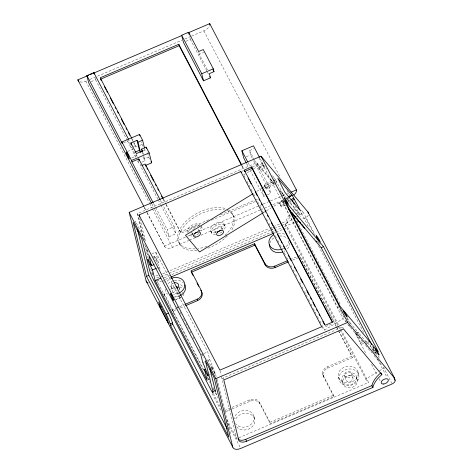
<?xml version="1.0" encoding="UTF-8"?>
<svg xmlns="http://www.w3.org/2000/svg" width="473" height="473" viewBox="0 0 473 473"><rect width="100%" height="100%" fill="white"/><g stroke="black" fill="none" stroke-linecap="round" stroke-linejoin="round"><path stroke-width="0.35" stroke-dasharray="2.37 1.77" d="M281.813 225.319L287.247 223.008L286.283 221.157L286.401 220.572A24.88 14.101 -27.5 0 1 290.369 213.27M287.247 223.008L287.365 222.422A24.88 14.101 -27.5 0 1 290.948 215.605M221.187 229.506L221.553 228.831A3.796 2.152 -27.5 0 0 219.998 226.703L219.165 226.733A3.796 2.152 -27.5 0 0 215.185 229.056L214.819 229.73A3.796 2.152 -27.5 0 0 216.374 231.859M308.236 215.333L308.047 215.67A3.796 2.152 -27.5 0 1 305.499 217.675L301.425 219.413M279.567 189.821L295.235 208.457L294.478 209.066A24.88 14.101 -27.5 0 0 292.988 210.426M295.442 210.911L296.199 210.308L295.235 208.457M243.636 174.921L246.729 173.023M247.344 172.639L252.907 169.216M253.528 168.837L262.184 163.504L266.873 169.08M274.464 184.216L266.512 189.111L264.129 185.15L272.46 180.024M273.051 179.657L274.837 178.558L283.504 195.183L281.364 196.502M264.129 185.15L264.969 186.155L272.927 181.26M273.536 180.881L276.599 179.001M256.762 191.376L262.391 187.911M263.018 187.527L272.992 181.39M273.607 181.011L276.681 179.113M265.666 188.106L273.997 182.98M274.594 182.613L277.982 180.526M275.079 183.837L278.136 181.957M280.932 194.326L283.611 192.677M263.319 212.726L265.82 211.183M266.447 210.798L271.449 207.718M273.95 206.181L284.58 199.636M286.437 198.494L288.282 197.359M285.172 204.868L281.601 207.068L279.218 203.106L283.498 200.469M286.561 198.583L288.394 197.454M341.027 311.311L337.746 307.403L282.848 202.119L284.988 200.8M279.218 203.106L280.063 204.111L283.629 201.912M287.2 199.712L288.985 198.613M280.761 206.062L284.433 203.804M288.713 201.167L290.552 200.032M289.34 202.302L291.12 201.202M296.335 213.613L299.545 211.632M298.368 214.801L299.439 214.139L295.229 206.074M337.781 325.465L284.876 223.989L292.911 219.04M296.003 217.137L298.481 215.617M299.096 215.233L303.424 212.572L315.03 234.827M337.746 307.403L339.348 306.415M321.723 326.737L324.531 330.083L343.079 318.66L345.893 322.007M346.945 321.947L348.548 320.96L356.985 330.999L358.008 332.951M356.317 333.098L357.925 332.111L367.296 343.262L365.688 344.255M362.229 342.411L360.621 343.398L361.561 344.515L363.702 343.197M364.192 342.736L366.333 341.417L376.177 353.124L375.154 351.161M373.008 349.919L374.078 349.263M340.176 330.048L365.771 379.145L378.755 371.151M379.376 370.773L384.324 367.728M179.427 296.027L179.308 296.092A10.116 8.254 -13.9 0 1 174.165 297.014M282.724 248.828L283.883 248.26M284.007 251.382L285.166 250.814M79.919 81.829A7.586 4.298 -27.5 0 0 85.832 81.155L87.192 80.576M89.9 79.417L182.152 40.11M184.866 38.952L190.968 36.35M191.648 36.06L203.857 30.857A7.586 4.298 -27.5 0 0 209.616 25.501M91.171 81.622L95.587 79.742L94.884 76.904M185.942 41.24L190.359 39.36L189.478 35.812M207.375 69.762L199.346 54.36L203.969 52.391M123.5 142.858L129.176 140.44L130.932 147.529L132.913 146.689M133.569 146.405L135.55 145.56L132.156 139.044M131.825 139.157L135.905 146.979L137.129 146.459M139.576 145.412L142.03 144.371L141.504 142.243M127.503 151.466L133.179 149.048M143.059 150.988L145.04 150.142L144.691 148.723M131.796 157.858L136.206 155.972M141.93 162.192L144.992 160.885L144.029 159.04L148.652 157.066L147.073 150.686M252.298 158.159L250.595 154.896L249.543 150.639L254.167 148.67M246.185 156.776L250.595 154.896M142.621 235.832L137.146 213.69L256.78 162.712L274.346 183.607M242.111 171.22L243.471 170.641M252.304 166.874L257.744 164.557L274.837 184.89M263.502 165.089L264.206 167.927L259.582 169.896L258.879 167.058L263.502 165.089L259.825 158.029M174.153 226.697L175.903 233.792L168.973 236.748L167.217 229.653L174.153 226.697L162.594 204.537M264.508 188.195L268.924 186.315L258.879 167.058M199.174 225.444L180.881 233.236L180.526 231.823L208.983 219.697M220.501 214.789L254.373 200.351M255.053 200.061L258.441 198.619M250.128 170.25L263.745 196.36L265.004 195.822M267.523 194.752L270.674 193.41L268.924 186.315M211.366 220.247L256.762 200.907M147.115 212.714L164.521 246.09L186.959 236.53M187.639 236.24L193.073 233.922M199.192 231.315L259.021 205.82M259.701 205.53L262.42 204.371M263.1 204.082L269.9 201.185M270.58 200.895L282.139 195.976M282.819 195.686L286.898 193.948M287.578 193.658L288.938 193.079M151.975 253.723L155.759 252.109L207.765 351.853L209.699 359.657A5.055 0.568 66.9 0 1 212.324 366.185L213.045 367.574A3.796 0.426 66.9 0 1 215.02 372.47L213.755 373.008M164.521 246.09A7.586 4.298 -27.5 0 0 172.509 247.391L188.786 240.455M189.466 240.166L195.568 237.564M200.995 235.252L260.008 210.107M260.688 209.817L270.184 205.773M272.897 204.614L282.393 200.57M286.461 198.831L288.5 197.968M152.868 257.141L154.754 256.336M153.565 257.566L154.825 257.028A3.796 0.426 66.9 0 1 155.741 257.673L158.39 262.752L156.504 263.556M154.482 258.205L155.741 257.673M155.564 260.286L156.829 259.748M156.924 268.079L159.442 267.003L156.799 261.924A3.796 0.426 66.9 0 1 154.825 257.028M162.694 273.826L269.308 228.394M269.988 228.104L272.702 226.945M273.382 226.656L279.496 224.054M282.21 222.895L286.283 221.157M160.938 276.829L168.412 273.648M169.092 273.359L270.272 230.239M270.952 229.949L273.666 228.796M274.346 228.506L281.139 225.609M156.811 281.033L160.205 279.59M164.279 277.852L274.269 230.984M274.949 230.694L281.737 227.803M284.45 226.644L294.638 222.304M295.318 222.014L297.351 221.145M155.93 283.475L161.364 281.163M165.444 279.425L170.197 277.403M274.104 233.124L275.463 232.545M276.143 232.255L282.937 229.358M283.611 229.068L287.69 227.336L339.23 326.187M163.191 294.295L164.35 293.804L172.858 310.134L173.928 314.439M172.479 292.722L177.523 290.576M175.507 299.651L180.55 297.499M176.157 309.726L172.799 311.157L172.45 309.738L176.476 308.018M177.15 307.734L179.166 306.876M179.835 306.587L184.535 304.588M290.18 259.571L296.896 256.709M297.564 256.425L299.58 255.562L336.392 326.163M180.189 308.006L184.89 306.007M292.545 260.132L297.919 257.838M201.463 354.543L203.355 353.733M203.981 353.467L207.765 351.853M202.763 362.614L204.655 361.804M207.807 360.461L209.699 359.657M211.064 366.723L212.324 366.185M211.786 368.112L213.045 367.574M208.711 375.154L210.603 374.35M213.826 373.7L215.085 373.162M325.536 326.677L332.933 323.526M208.41 379.801L210.928 378.731M223.209 379.512L222.854 378.081L342.493 327.103L343.439 328.232M338.774 330.739L352.066 356.234L327.221 366.817A7.586 6.19 -13.9 0 0 323.177 375.314L333.53 395.174L333.879 396.593L270.314 423.678L269.959 422.259L259.606 402.405A7.586 6.19 -13.9 0 0 249.785 399.815L224.935 410.404L225.29 411.823L231.332 409.246M232.001 408.962L250.134 401.234A7.586 6.19 -13.9 0 1 259.961 403.818L270.314 423.678M333.879 396.593L323.526 376.733A7.586 6.19 -13.9 0 1 327.57 368.236L352.42 357.647L352.066 356.234M269.959 422.259L333.53 395.174M238.865 437.767L368.585 382.491L339.573 326.843M272.495 175.773L274.837 178.558M294.519 201.977L295.459 203.094M301.549 210.343L303.424 212.572M280.057 191.104L284.912 196.857M287.72 200.203L299.439 214.139M282.848 202.119L286.171 206.074M284.876 223.989L287.69 227.336M346.65 317.998L348.548 320.96M348.749 325.069L350.623 327.298M356.252 333.991L359.533 337.893M347.767 324.236L362.761 342.08M365.576 345.426L371.666 352.675M374.013 355.46L379.636 362.152M380.103 362.708L381.51 364.381M365.771 379.145L368.585 382.491M319.47 243.341L320.15 244.647M373.398 346.78L374.421 348.743M378.175 355.944L379.541 358.564M372.765 346.585L374.811 350.511M305.499 217.675L313.688 233.384M317.785 241.236L319.488 244.511M372.724 346.608L375.456 351.847M375.799 352.497L377.501 355.773M383.301 366.9L391.833 383.26M301.449 213.228L308.952 227.625M318.506 245.948L363.891 332.998M367.988 340.85L374.474 353.284M377.543 359.178L387.097 377.501M366.333 341.417L367.296 343.262M203.857 30.857L279.957 176.807M287.123 190.554L289.848 195.792M357.925 332.111L358.605 333.418M355.779 333.43L361.561 344.515M296.802 221.003L340.82 305.434M347.306 317.868L350.375 323.763M354.845 332.318L366.072 353.869M371.53 364.34L376.993 374.811M379.039 378.737L380.061 380.7M345.444 320.434L346.407 322.279M262.184 163.504L343.079 318.66M258.849 157.657L264.206 167.927M280.063 204.111L281.601 207.068M256.78 162.712L257.744 164.557M342.493 327.103L343.138 328.333M249.543 150.639L254.232 159.626M254.563 160.27L259.582 169.896M190.359 39.36L207.032 71.346M207.375 71.997L208.735 74.61M253.658 160.767L270.674 193.41M338.124 326.116L339.833 329.391M264.969 186.155L266.512 189.111M336.729 326.813L338.437 330.083M300.272 257.637L325.495 306.007M325.838 306.664L336.061 326.275M336.404 326.926L338.106 330.195M338.443 330.846L352.42 357.647M248.035 162.505L250.075 166.425M246.723 163.723L248.768 167.643M242.099 165.692L243.802 168.956M241.774 165.81L243.477 169.074M243.973 175.578L245.682 178.853M247.048 181.472L249.779 186.711M251.145 189.324L252.168 191.293M253.534 193.912L254.557 195.875M257.631 201.764L258.654 203.727M260.02 206.346L261.043 208.315M262.409 210.928L263.431 212.897M266.506 218.786L267.529 220.749M268.895 223.368L269.917 225.331M271.283 227.951L274.015 233.189M275.381 235.808L276.403 237.771M277.769 240.39L278.792 242.353M280.158 244.973L282.889 250.211M284.255 252.83L285.278 254.793M286.644 257.413L287.667 259.375M290.741 265.27L291.764 267.233M293.13 269.852L294.153 271.815M295.519 274.435L296.541 276.398M299.616 282.292L300.639 284.255M302.005 286.875L303.027 288.837M304.393 291.457L307.125 296.695M308.491 299.308L309.513 301.277M310.879 303.897L311.902 305.86M313.268 308.479L315.999 313.711M317.365 316.331L318.388 318.299M319.754 320.913L320.777 322.882M322.143 325.501L324.531 330.083M232.213 213.571L233.177 215.416M223.652 223.481L224.61 225.325M221.595 227.614L222.552 229.464M214.783 230.948L215.747 232.793M210.798 231.392L211.762 233.236M199.588 231.291L198.305 228.831A3.796 2.152 -27.5 0 1 197.915 231.267M191.878 232.787L192.842 234.632M142.03 144.371L143.035 146.293M144.371 148.859L145.04 150.142M148.652 157.066L150.325 160.276M163.534 199.228L165.917 203.792M166.254 204.442L180.526 231.823M163.209 199.346L165.585 203.91M165.928 204.561L180.881 233.236M160.554 200.629L162.257 203.887M95.587 79.742L127.19 140.363M127.533 141.013L130.932 147.529M157.893 199.245L140.558 165.999L139.86 163.167M158.23 199.896L160.613 204.46M160.95 205.111L175.903 233.792M135.609 157.249L133.327 152.874L131.748 146.494M137.56 160.997L138.867 163.492L137.986 159.951M179.09 242.826L180.053 244.677M153.619 203.579L155.321 206.843M155.658 207.493L167.217 229.653M151.951 204.105L154.334 208.676M154.677 209.332L168.973 236.748M85.832 81.155L149.302 202.887M149.645 203.544L152.034 208.12M152.377 208.776L172.509 247.391M144.389 207.476L146.778 212.058M144.241 207.351L146.63 211.934M146.973 212.59L164.716 246.622M137.146 213.69L138.104 215.534L143.94 239.107M222.854 378.081L223.498 379.311M207.641 359.734L216.309 376.354M163.439 280.252L164.456 282.204M177.032 306.327L178.055 308.284M180.095 312.192L181.455 314.799M183.494 318.713L184.511 320.67M185.871 323.278L188.591 328.493M189.951 331.1L190.968 333.057M193.008 336.965L194.031 338.922M199.47 349.352L200.487 351.309M201.847 353.916L203.887 357.83M172.45 309.738L204.147 370.53M207.552 377.064L209.261 380.333M213.01 387.523L214.033 389.486M215.735 392.756L217.438 396.025M156.297 279.632L203.887 370.897M207.564 377.832L210.006 382.633M215.404 392.868L218.13 398.095M224.604 410.517L225.29 411.823M150.751 268.682L151.993 273.684L152.956 275.528M213.276 393.459L220.448 407.212M226.934 419.652L236.831 438.637L221.293 375.84M212.105 393.453L220.98 410.469M227.466 422.903L240.432 447.777M236.506 426.829A10.116 8.254 -13.9 0 0 248.91 428.97A10.116 8.254 -13.9 0 0 254.634 418.841L252.972 414.058A10.116 8.254 -13.9 0 0 241.78 410.913L239.35 411.906A10.116 8.254 -13.9 0 0 234.253 418.741M254.634 418.841L253.67 416.89A10.116 8.254 -13.9 0 0 242.483 413.751L240.048 414.744A10.116 8.254 -13.9 0 0 235.288 420.125M338.455 377.058L339.348 379.033A10.116 8.254 -13.9 0 0 352.06 381.882A10.116 8.254 -13.9 0 0 357.789 371.222A10.116 8.254 -13.9 0 0 346.076 366.516L343.617 367.45A10.116 8.254 -13.9 0 0 338.455 377.058L340.052 381.865A10.116 8.254 -13.9 0 0 352.763 384.72A10.116 8.254 -13.9 0 0 358.493 374.06A10.116 8.254 -13.9 0 0 346.78 369.348L344.32 370.288A10.116 8.254 -13.9 0 0 339.159 379.89M358.02 371.908L358.717 374.746M356.666 376.981A7.586 6.19 -13.9 0 1 346.815 384.839A7.586 6.19 -13.9 0 1 344.379 374.391A7.586 6.19 -13.9 0 1 356.666 376.981L357.369 379.819A7.586 6.19 -13.9 0 1 347.519 387.671A7.586 6.19 -13.9 0 1 345.083 377.229A7.586 6.19 -13.9 0 1 357.369 379.819M351.959 373.771A3.796 3.098 -13.9 0 1 346.804 377.484A3.796 3.098 -13.9 0 1 345.94 372.186A3.796 3.098 -13.9 0 1 351.959 373.771L353.012 378.028A3.796 3.098 -13.9 0 1 347.856 381.741A3.796 3.098 -13.9 0 1 346.999 376.443A3.796 3.098 -13.9 0 1 353.012 378.028M344.515 375.19L345.568 379.447M341.908 380.493L342.612 383.331M327.221 366.817L327.57 368.236M299.58 255.562L299.935 256.981M323.177 375.314L323.526 376.733M322.663 373.782L323.207 375.988M262.16 189.98L263.745 196.36M198.82 52.231L199.346 54.36M259.606 402.405L259.961 403.818M249.785 399.815L250.134 401.234M220.051 370.844L221.116 375.124M217.012 379.216L230.8 434.918M212.152 369.584L211.449 366.746L214.098 371.825A3.796 0.426 66.9 0 0 215.02 372.47M179.125 287.229L179.651 289.358M142.887 152.377L144.992 160.885M142.45 152.655L142.799 154.074M143.502 156.912L144.029 159.04M171.155 286.526L172.207 290.777M135.55 145.56L135.905 146.979M136.585 154.275L137.111 156.403M165.284 289.021L165.633 290.434A10.116 8.254 -13.9 0 0 167.566 294.289M155.759 252.109L158.39 262.752M159.442 267.003L160.323 270.55M164.35 293.804L165.237 297.393M139.86 218.544L145.69 242.093M147.635 249.939L148.693 254.22M144.608 239.965L144.076 237.824L135.408 221.198L135.763 222.629M146.908 249.247L148.321 254.965M145.708 246.244L147.83 254.817M152.07 271.957L152.602 274.098M144.744 244.399L148.28 258.684M315.042 239.214A3.796 0.39 58.4 0 1 314.616 238.439M317.43 241.786A3.796 0.39 58.4 0 1 317.755 242.448M373.558 351.486A3.796 0.39 58.4 0 1 373.717 350.629A3.796 0.39 58.4 0 1 376.697 355.489M344.155 317.537A3.796 0.39 58.4 0 1 342.145 314.462M341.701 313.664A3.796 0.39 58.4 0 1 341.346 312.966M341.104 312.417A3.796 0.39 58.4 0 1 341.175 311.967M284.125 202.923A3.796 0.39 58.4 0 1 282.133 199.287M183.973 293.662A7.586 6.19 -13.9 0 1 182.602 296.228M180.686 297.848A7.586 6.19 -13.9 0 1 175.666 299.184M170.664 289.582A7.586 6.19 -13.9 0 1 175.637 286.786M179.492 286.898A7.586 6.19 -13.9 0 1 182.584 288.619M193.014 233.355A3.796 2.152 -27.5 0 1 191.624 232.284M192.901 229.701A3.796 2.152 -27.5 0 1 194.569 228.678M168.122 283.682A10.116 8.254 -13.9 0 1 173.739 280.601M174.383 280.471A10.116 8.254 -13.9 0 1 183.595 283.014M289.594 242.986A10.116 8.254 -13.9 0 1 287.129 249.224M269.923 242.939A10.116 8.254 -13.9 0 1 274.033 237.836M279.59 235.992A10.116 8.254 -13.9 0 1 287.543 238.623M288.908 240.875A10.116 8.254 -13.9 0 1 285.503 247.231M278.236 233.224A10.116 8.254 -13.9 0 1 285.497 234.697M253.936 416.004A10.116 8.254 -13.9 0 1 247.905 426.262A10.116 8.254 -13.9 0 1 235.465 423.554M178.906 287.927A3.796 3.098 -13.9 0 1 179.657 290.174M177.375 292.84A3.796 3.098 -13.9 0 1 172.302 291.173A3.796 3.098 -13.9 0 1 175.436 287.01M176.323 288.583A3.796 3.098 -13.9 0 1 171.409 287.288A3.796 3.098 -13.9 0 1 173.431 283.043M178.611 293.254A10.116 8.254 -13.9 0 1 173.461 294.176M166.999 281.293A10.116 8.254 -13.9 0 1 170.552 278.638M182.602 292.415A7.586 6.19 -13.9 0 1 181.898 293.39M180.515 294.655A7.586 6.19 -13.9 0 1 174.969 296.346M169.961 286.744A7.586 6.19 -13.9 0 1 173.041 284.527M180.491 284.74A7.586 6.19 -13.9 0 1 183.264 288.122M180.568 297.263A3.796 0.426 66.9 0 1 179.373 295.785A3.796 0.426 66.9 0 1 177.594 291.267M135.952 154.636A3.796 0.426 66.9 0 1 135.402 154.984A3.796 0.426 66.9 0 1 133.25 149.74M148.883 283.037A7.586 4.298 -27.5 0 1 148.185 282.872M296.837 213.347A3.867 2.194 -27.5 0 1 301.254 213.01A3.867 2.194 -27.5 0 1 300.184 216.403M201.131 226.401A7.586 4.298 -27.5 0 1 201.001 227.655L200.404 228.997A7.586 4.298 -27.5 0 1 198.489 231.185M192.724 233.975A7.586 4.298 -27.5 0 1 189.951 234.052M187.474 232.598A7.586 4.298 -27.5 0 1 191.062 225.775A7.586 4.298 -27.5 0 1 199.984 224.492M215.842 232.444A7.586 4.298 -27.5 0 1 210.769 227.714A7.586 4.298 -27.5 0 1 221.216 222.31A7.586 4.298 -27.5 0 1 222.062 229.228M215.629 234.442A7.586 4.298 -27.5 0 1 211.904 229.263A7.586 4.298 -27.5 0 1 221.837 224.119A7.586 4.298 -27.5 0 1 223.835 230.203M222.074 231.888A7.586 4.298 -27.5 0 1 218.018 233.987M200.948 226.336A7.586 4.298 -27.5 0 1 201.368 230.848M198.956 233.431A7.586 4.298 -27.5 0 1 193.688 235.82M191.955 235.986A7.586 4.298 -27.5 0 1 189.241 235.276M188.224 232.107A7.586 4.298 -27.5 0 1 199.748 225.81M213.772 389.841A7.586 0.851 66.9 0 1 213.4 389.155M158.148 275.599A7.586 4.298 -27.5 0 1 154.766 275.824M152.188 274.21A7.586 4.298 -27.5 0 1 151.993 273.684M227.336 209.338A30.343 17.199 -27.5 0 1 224.9 235.465M206.837 246.398A30.343 17.199 -27.5 0 1 198.051 248.579M195.254 248.857A30.343 17.199 -27.5 0 1 182.738 224.923A30.343 17.199 -27.5 0 1 226.738 209.066M159.111 277.45A7.586 4.298 -27.5 0 1 155.729 277.669M227.081 210.662A30.343 17.199 -27.5 0 1 231.102 231.155M227.271 235.909A30.343 17.199 -27.5 0 1 207.133 248.473M196.91 250.655A30.343 17.199 -27.5 0 1 182.294 228.684A30.343 17.199 -27.5 0 1 224.492 209.888"/><path stroke-width="0.71" d="M238.025 438.69L238.664 439.92A7.586 4.298 -27.5 0 0 246.652 441.22L372.919 387.417L371.955 385.572L372.074 384.963A24.927 14.131 -27.5 0 1 380.18 373.434L380.931 372.83M372.919 387.417L373.037 386.813A24.927 14.131 -27.5 0 1 381.137 375.278L381.894 374.675L381.25 373.445M253.014 193.688L185.475 235.264L199.529 251.991L262.692 213.11M288.897 196.975L291.971 195.083M289.009 197.081L292.066 195.195L300.615 210.976L284.681 192.02L277.822 178.244L292.066 195.195M291.161 199.659L293.609 198.152M294.454 199.157L292.314 200.475L294.259 204.206M294.153 218.278L295.389 217.521M288.542 208.895L321.279 247.84L323.42 246.522L378.317 351.806L339.886 306.09L284.988 200.8L323.42 246.522M179.267 292.893L180.887 292.007A10.116 8.254 -13.9 0 0 184.174 281.973L182.891 280.176A10.116 8.254 -13.9 0 0 171.149 278.372M180.509 295.436L181.591 294.845A10.116 8.254 -13.9 0 0 184.878 284.805L184.813 284.716M151.614 203.455L88.652 82.698L86.896 75.603L93.831 72.653L128.496 139.133M181.667 35.221L188.603 32.265L198.642 51.522L203.266 49.553L213.305 68.81L214.009 71.648L209.385 73.617L210.438 77.874L203.502 80.824L183.423 42.316L181.667 35.221L201.746 73.735L203.502 80.824M143.703 206.169L77.844 79.854L88.723 75.219M90.083 74.639L92.123 73.77M93.483 73.191L181.863 35.528M187.982 32.921L209.74 23.65L296.417 189.892A7.586 4.298 -27.5 0 1 293.857 195.053M241.762 165.042L178.8 44.285L100.211 77.773L131.813 138.394M178.8 44.285L179.149 45.704L100.56 79.192L101.24 80.493M201.746 73.735L213.305 68.81M86.896 75.603L122.241 143.396L121.892 141.977L139.57 134.438L142.58 140.215L144.513 148.014M131.399 145.075L130.873 142.947L136.999 140.333L137.956 142.184L140.416 152.111L142.397 151.265M137.956 142.184L142.58 140.215M142.272 151.945L141.569 149.107L146.192 147.138L149.202 152.909L151.662 162.842L145.536 165.449L146.216 166.756M135.166 152.093L139.452 150.266L136.999 140.333M153.282 202.929L131.872 161.867L131.518 160.448L149.202 152.909M131.872 161.867L138.808 158.91L160.217 199.973M141.882 165.438L145.181 164.03L163.197 198.577M246.386 163.073L243.66 157.852L241.904 150.757L253.463 145.832L259.488 157.385M129.159 212.389L261.049 156.191L307.911 211.945L394.588 378.181L395.115 380.31A3.796 2.152 -27.5 0 1 392.176 383.916L240.775 448.428A7.586 4.298 -27.5 0 1 232.787 447.133L146.11 280.891L129.159 212.389L215.83 378.631L232.787 447.133M139.511 217.119L138.979 214.973L240.822 171.581L241.762 172.692M244.287 170.103L251.689 166.951L332.584 322.107L325.188 325.258L244.287 170.103L244.642 171.522L252.038 168.37L251.689 166.951M290.978 192.209L296.417 189.892M153.979 264.632L151.461 265.702L148.812 260.623A3.796 0.426 66.9 0 0 147.889 259.984A3.796 0.426 66.9 0 0 149.864 264.88L151.124 264.342M205.779 369.165L204.513 369.703L207.15 380.339L155.144 280.595L152.513 269.959L156.291 268.345M209.935 369.017L215.239 390.438L212.927 391.425L205.329 360.716L213.997 377.342L228.843 437.336L170.499 325.436L170.12 323.904A7.586 0.851 66.9 0 0 166.177 314.107L146.512 276.392L148.824 275.404L137.531 229.76M155.144 280.595L160.814 278.177M170.871 277.113L273.424 233.414M288.518 261.847L275.085 267.57A7.586 6.19 -13.9 0 1 265.258 264.986L264.91 263.567L254.557 243.707L190.991 270.798L201.344 290.653L201.693 292.072A7.586 6.19 -13.9 0 1 197.649 300.568L185.558 305.718M254.557 243.707L254.906 245.126L191.34 272.217L193.014 275.416M159.898 306.8L158.721 302.034L167.229 318.364L168.412 323.13L159.898 306.8L161.157 306.262M185.209 304.299L197.3 299.149A7.586 6.19 -13.9 0 0 201.344 290.653M264.91 263.567A7.586 6.19 -13.9 0 0 274.73 266.151L287.495 260.718M166.177 314.107L168.489 313.126A7.586 0.851 66.9 0 1 172.432 322.917L172.811 324.454L227.401 429.153M170.12 323.904L172.432 322.917M170.499 325.436L172.811 324.454M215.83 378.631L347.726 322.426L394.588 378.181M238.215 439.074A7.586 4.298 -27.5 0 0 245.688 439.376L371.955 385.572M291.8 212.43L293.207 214.103M294.147 215.215L295.548 216.888M296.955 218.561L297.895 219.679M299.303 221.352L300.237 222.464M302.111 224.693L303.051 225.81M289.955 210.928L304.482 228.217L303.837 226.981M381.894 374.675L343.457 328.948L223.818 379.931L238.664 439.92M394.092 378.347L395.115 380.31M321.279 247.84L371.743 344.622M261.049 156.191L347.726 322.426M213.004 69.72L214.009 71.648M209.758 76.567L210.438 77.874M252.038 168.37L332.253 322.214M241.904 150.757L247.692 161.855M179.149 45.704L241.431 165.154M248.053 178.067L251.128 183.956M255.225 191.813L257.271 195.745M258.979 199.015L259.659 200.327M261.368 203.597L262.048 204.91M265.122 210.798L265.802 212.111M267.511 215.381L268.191 216.693M271.266 222.582L272.974 225.858M273.654 227.164L274.34 228.477M275.02 229.783L275.7 231.096M277.409 234.366L280.483 240.26M281.163 241.567L281.849 242.88M283.552 246.149L285.26 249.425M288.335 255.319L289.015 256.626M289.695 257.939L291.061 260.552M294.478 267.103L295.158 268.41M295.844 269.722L296.524 271.029M300.621 278.887L302.667 282.813M306.764 290.67L308.81 294.596M310.519 297.872L311.204 299.178M312.907 302.454L314.959 306.38M316.662 309.655L317.348 310.962M319.05 314.238L319.736 315.544M322.805 321.439L324.513 324.715M240.822 171.581L321.723 326.737L219.88 370.134L138.979 214.973M254.906 245.126L265.258 264.986M150.993 161.559L151.662 162.842M141.569 149.107L142.533 150.958L136.407 153.565L130.873 142.947M139.452 150.266L140.416 152.111M104.297 86.358L105.999 89.622M106.679 90.922L107.359 92.229M110.416 98.094L113.473 103.959M115.176 107.217L115.855 108.524M117.552 111.782L118.232 113.082M121.289 118.954L124.352 124.819M126.049 128.077L126.729 129.383M128.425 132.641L129.785 135.248M146.896 168.057L147.576 169.364M150.633 175.229L153.69 181.094M155.392 184.352L156.072 185.658M157.769 188.916L158.449 190.217M161.506 196.088L162.866 198.695M197.016 283.102L198.69 286.307M200.694 290.15L201.693 292.072M121.892 141.977L131.518 160.448M245.688 439.376L246.652 441.22M149.864 264.88L152.513 269.959M204.513 369.703L207.162 374.782A3.796 0.426 66.9 0 0 208.085 375.426A3.796 0.426 66.9 0 0 206.11 370.525L205.388 369.141A5.055 0.568 66.9 0 0 202.763 362.614L200.83 354.809L148.824 255.065L151.461 265.702M148.824 275.404L168.489 313.126M307.911 211.945L308.266 213.364M274.73 266.151L275.085 267.57M188.603 32.265L189.129 34.393M197.3 299.149L197.649 300.568M146.192 147.138L146.547 148.557M139.57 134.438L139.925 135.857M138.808 158.91L139.157 160.329M146.512 276.392L133.096 222.186L141.764 238.812L149.367 269.515A7.586 0.851 66.9 0 0 153.305 279.312L211.094 390.136A7.586 0.851 66.9 0 0 212.927 391.425M93.831 72.653L94.18 74.066M316.573 241.679A3.796 0.39 58.4 0 1 316.053 240.893M197.282 231.912A3.796 2.152 -27.5 0 1 194.705 233.242M220.619 230.168A3.796 2.152 -27.5 0 1 217.213 231.829M282.819 251.961A10.116 8.254 -13.9 0 1 271.271 249.62L270.113 247.757A10.116 8.254 -13.9 0 1 269.64 244.21M281.494 249.336A10.116 8.254 -13.9 0 1 270.568 246.782L269.409 244.925A10.116 8.254 -13.9 0 1 273.329 235.004M174.377 282.753A3.796 3.098 -13.9 0 1 178.345 284.338A3.796 3.098 -13.9 0 1 177.168 288.11M176.411 286.928A3.796 3.098 -13.9 0 1 178.209 287.407M78.778 81.255A7.586 4.298 -27.5 0 1 77.844 79.854M209.74 23.65A7.586 4.298 -27.5 0 1 209.776 24.85M147.564 282.623A7.586 4.298 -27.5 0 1 146.11 280.891M215.239 390.438A7.586 0.851 66.9 0 1 214.943 391.644M217.113 232.751L216.746 233.426A3.796 2.152 -27.5 0 0 218.301 235.554L219.141 235.524A3.796 2.152 -27.5 0 0 223.114 233.201L223.481 232.527A3.796 2.152 -27.5 0 0 221.926 230.392L221.086 230.422A3.796 2.152 -27.5 0 0 217.113 232.751M343.989 311.405L343.599 310.927A3.796 0.39 58.4 0 0 343.717 312.103A3.796 0.39 58.4 0 0 346.437 316.402A3.796 0.39 58.4 0 0 346.792 315.976L346.437 315.284A3.796 0.39 58.4 0 0 343.989 311.405M287.673 203.573L287.265 203.059A3.796 0.39 58.4 0 1 284.202 197.732A3.796 0.39 58.4 0 1 286.827 201.055A3.796 0.39 58.4 0 1 287.673 203.573M375.698 350.168A3.796 0.39 58.4 0 0 379.056 355.075A3.796 0.39 58.4 0 0 376.555 350.274A3.796 0.39 58.4 0 0 375.698 350.168M316.756 237.127A3.796 0.39 58.4 0 0 320.12 242.034A3.796 0.39 58.4 0 0 317.614 237.233A3.796 0.39 58.4 0 0 316.756 237.127M195.739 237.079A3.796 2.152 -27.5 0 0 200.487 233.023A3.796 2.152 -27.5 0 0 194.829 233.396A3.796 2.152 -27.5 0 0 195.739 237.079M126.498 153.341A3.796 0.426 66.9 0 0 129.153 158.928A3.796 0.426 66.9 0 0 127.621 154.127A3.796 0.426 66.9 0 0 126.498 153.341M170.842 294.868A3.796 0.426 66.9 0 0 173.496 300.456A3.796 0.426 66.9 0 0 171.971 295.655A3.796 0.426 66.9 0 0 170.842 294.868M383.301 384.035A3.867 2.194 -27.5 0 0 388.333 380.002A3.867 2.194 -27.5 0 0 382.687 380.144A3.867 2.194 -27.5 0 0 383.301 384.035"/></g></svg>
